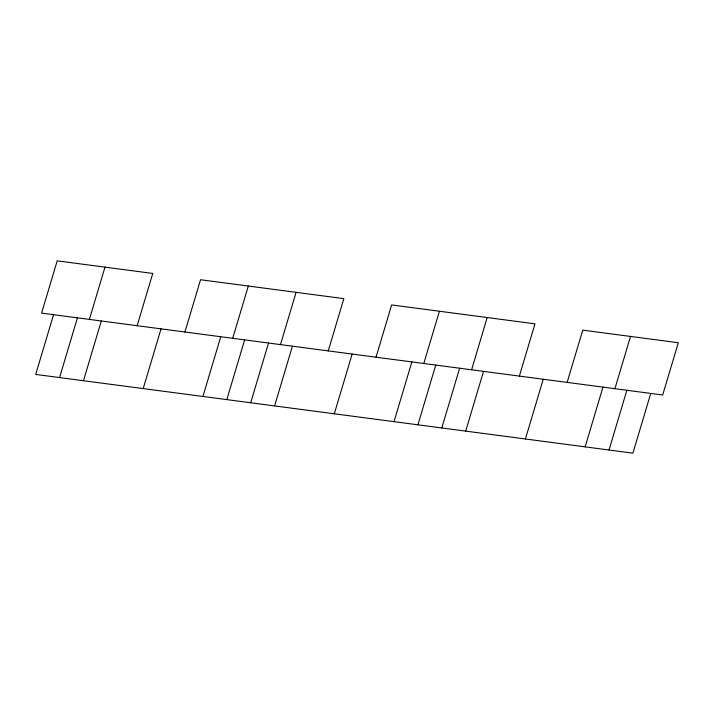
<?xml version="1.0" encoding="UTF-8"?>
<svg xmlns="http://www.w3.org/2000/svg" width="714" height="714" viewBox="0 0 714 714"><rect width="100%" height="100%" fill="white"/><g stroke="black" fill="none" stroke-linecap="round" stroke-linejoin="round"><path stroke-width="1.07" d="M53.541 314.687L35.7 374.422L632.907 453.158L650.749 393.423M59.592 377.572L77.424 317.837M89.375 319.408L104.976 267.143M83.476 380.714L101.317 320.988M137.15 325.709L152.76 273.444L57.2 260.842L41.59 313.107L662.69 394.994L678.3 342.729L582.749 330.136L567.139 382.401M143.202 388.594L161.034 328.859M184.926 332.01L200.536 279.736L343.862 298.639L328.253 350.904M202.919 396.466L220.76 336.731M232.702 338.302L248.311 286.037M226.811 399.617L244.643 339.882M250.694 402.767L268.535 343.032M280.477 344.603L296.087 292.338M274.587 405.918L292.419 346.183M334.304 413.79L352.145 354.055M376.028 357.205L391.638 304.94L534.973 323.835L519.364 376.099M394.021 421.662L411.862 361.927M423.804 363.506L439.413 311.233M417.913 424.812L435.754 365.077M441.805 427.963L459.637 368.228M471.588 369.798L487.189 317.534M465.689 431.113L483.53 371.378M525.415 438.985L543.247 379.25M585.132 446.857L602.973 387.122M614.915 388.702L630.524 336.428M609.024 450.007L626.856 390.272"/></g></svg>
